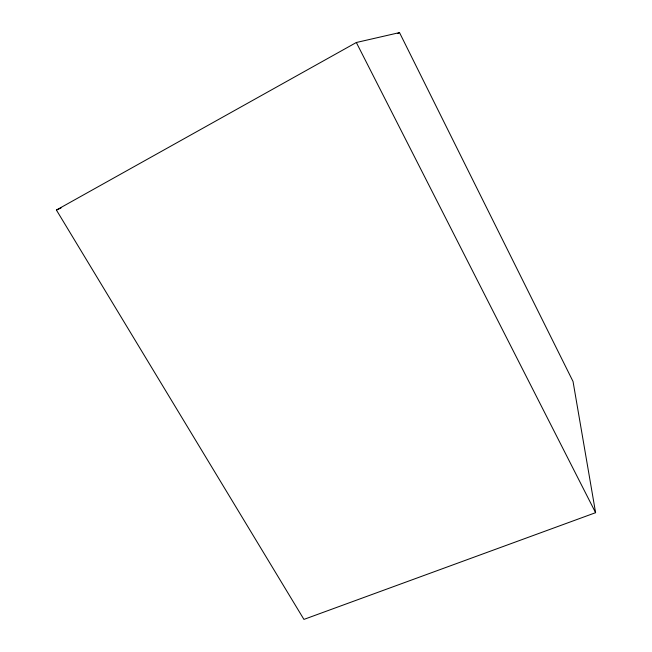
<?xml version="1.0" encoding="UTF-8"?>
<svg xmlns="http://www.w3.org/2000/svg" width="652" height="652" viewBox="0 0 652 652"><rect width="100%" height="100%" fill="white"/><g stroke="black" fill="none" stroke-linecap="round" stroke-linejoin="round"><path stroke-width="0.98" d="M56.406 210.042L356.334 42.502L399.513 32.6L573.035 381.477L595.594 512.684L303.93 619.4L56.406 210.042L61.035 207.972M397.736 33.586L399.513 32.6M356.334 42.502L595.594 512.684"/></g></svg>
